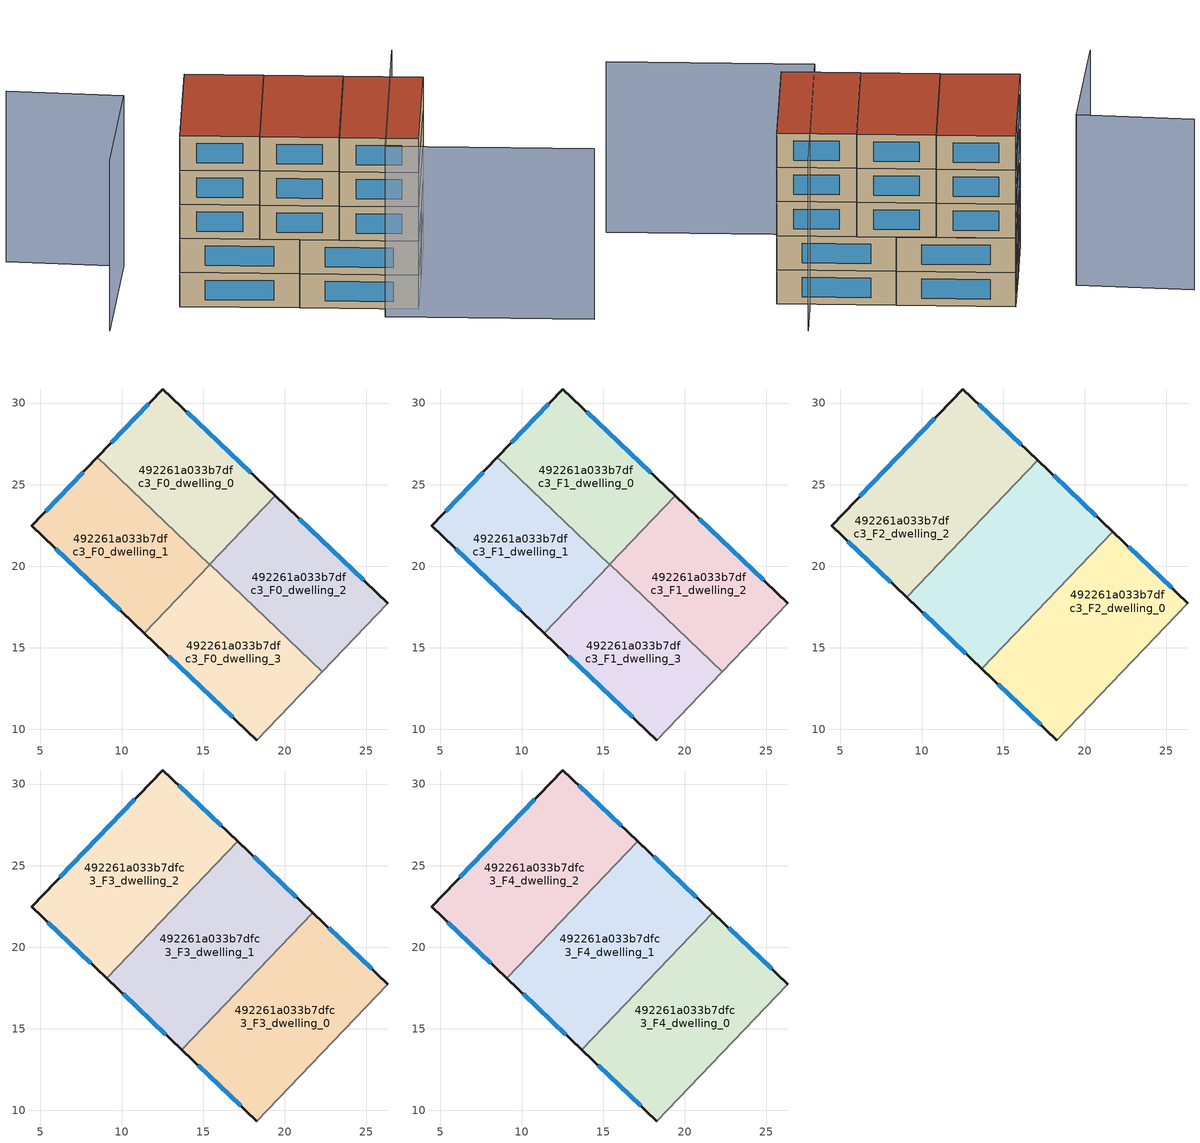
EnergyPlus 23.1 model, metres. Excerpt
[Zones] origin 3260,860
492261a033b7dfc3_F0_dwelling_0
 floor ground (EU_floor_Construction): 19.39,24.31 15.38,20.09 8.48,26.67 12.5,30.86 z0
 wall outside (EU_wall_Construction): 19.39,24.31 12.5,30.86 8.48,26.67 z0:3
 wall to 492261a033b7dfc3_F0_dwelling_1 (EU_wall_Construction): 8.48,26.67 15.38,20.09 z0:3
 wall to 492261a033b7dfc3_F0_dwelling_2 (EU_wall_Construction): 15.39,20.11 19.39,24.31 z0:3
 wall to 492261a033b7dfc3_F0_dwelling_3 (EU_wall_Construction): 15.38,20.09 15.39,20.11 z0:3
 window (EU_Window_Construction): 17.92,25.71 13.98,29.46 / 11.64,29.96 9.34,27.57 z0.64:2.36
492261a033b7dfc3_F0_dwelling_1
 floor ground (EU_floor_Construction): 15.38,20.09 11.38,15.89 4.46,22.48 8.48,26.67 z0
 wall outside (EU_wall_Construction): 8.48,26.67 4.46,22.48 11.38,15.89 z0:3
 wall to 492261a033b7dfc3_F0_dwelling_3 (EU_wall_Construction): 11.38,15.89 15.38,20.09 z0:3
 window (EU_Window_Construction): 5.94,21.07 9.9,17.3 / 7.62,25.77 5.32,23.38 z0.64:2.36
492261a033b7dfc3_F0_dwelling_2
 floor ground (EU_floor_Construction): 26.32,17.72 22.3,13.53 15.39,20.11 19.39,24.31 z0
 wall outside (EU_wall_Construction): 26.32,17.72 19.39,24.31 z0:3
 wall adiabatic (EU_wall_Construction): 22.3,13.53 26.32,17.72 z0:3
 wall to 492261a033b7dfc3_F0_dwelling_3 (EU_wall_Construction): 15.39,20.11 22.3,13.53 z0:3
 window (EU_Window_Construction): 24.84,19.13 20.88,22.9 z0.64:2.36
492261a033b7dfc3_F0_dwelling_3
 floor ground (EU_floor_Construction): 22.3,13.53 18.27,9.34 11.38,15.89 15.39,20.11 z0
 wall outside (EU_wall_Construction): 11.38,15.89 18.27,9.34 z0:3
 wall adiabatic (EU_wall_Construction): 18.27,9.34 22.3,13.53 z0:3
 window (EU_Window_Construction): 12.86,14.49 16.8,10.74 z0.64:2.36
492261a033b7dfc3_F1_dwelling_0
 floor to 492261a033b7dfc3_F0_dwelling_0 (EU_floor_Construction): 19.39,24.31 15.38,20.09 8.48,26.67 12.5,30.86 z3
 wall outside (EU_wall_Construction): 19.39,24.31 12.5,30.86 8.48,26.67 z3:6
 wall to 492261a033b7dfc3_F1_dwelling_1 (EU_wall_Construction): 8.48,26.67 15.38,20.09 z3:6
 wall to 492261a033b7dfc3_F1_dwelling_2 (EU_wall_Construction): 15.39,20.11 19.39,24.31 z3:6
 wall to 492261a033b7dfc3_F1_dwelling_3 (EU_wall_Construction): 15.38,20.09 15.39,20.11 z3:6
 window (EU_Window_Construction): 17.92,25.71 13.98,29.46 / 11.64,29.96 9.34,27.57 z3.64:5.36
492261a033b7dfc3_F1_dwelling_1
 floor to 492261a033b7dfc3_F0_dwelling_1 (EU_floor_Construction): 15.38,20.09 11.38,15.89 4.46,22.48 8.48,26.67 z3
 wall outside (EU_wall_Construction): 8.48,26.67 4.46,22.48 11.38,15.89 z3:6
 wall to 492261a033b7dfc3_F1_dwelling_3 (EU_wall_Construction): 11.38,15.89 15.38,20.09 z3:6
 window (EU_Window_Construction): 5.94,21.07 9.9,17.3 / 7.62,25.77 5.32,23.38 z3.64:5.36
492261a033b7dfc3_F1_dwelling_2
 floor to 492261a033b7dfc3_F0_dwelling_2 (EU_floor_Construction): 26.32,17.72 22.3,13.53 15.39,20.11 19.39,24.31 z3
 wall outside (EU_wall_Construction): 26.32,17.72 19.39,24.31 z3:6
 wall adiabatic (EU_wall_Construction): 22.3,13.53 26.32,17.72 z3:6
 wall to 492261a033b7dfc3_F1_dwelling_3 (EU_wall_Construction): 15.39,20.11 22.3,13.53 z3:6
 window (EU_Window_Construction): 24.84,19.13 20.88,22.9 z3.64:5.36
492261a033b7dfc3_F1_dwelling_3
 floor to 492261a033b7dfc3_F0_dwelling_3 (EU_floor_Construction): 22.3,13.53 18.27,9.34 11.38,15.89 15.39,20.11 z3
 wall outside (EU_wall_Construction): 11.38,15.89 18.27,9.34 z3:6
 wall adiabatic (EU_wall_Construction): 18.27,9.34 22.3,13.53 z3:6
 window (EU_Window_Construction): 12.86,14.49 16.8,10.74 z3.64:5.36
492261a033b7dfc3_F2_dwelling_0
 floor to 492261a033b7dfc3_F1_dwelling_2 (EU_floor_Construction): 26.32,17.72 22.3,13.53 17.7,17.92 21.7,22.12 z6
 floor to 492261a033b7dfc3_F1_dwelling_3 (EU_floor_Construction): 22.3,13.53 18.27,9.34 13.69,13.7 17.7,17.92 z6
 wall outside (EU_wall_Construction): 26.32,17.72 21.7,22.12 / 13.69,13.7 18.27,9.34 z6:9
 wall to 492261a033b7dfc3_F2_dwelling_1 (EU_wall_Construction): 21.7,22.12 13.69,13.7 z6:9
 wall adiabatic (EU_wall_Construction): 18.27,9.34 26.32,17.72 z6:9
 window (EU_Window_Construction): 25.33,18.66 22.69,21.18 / 14.67,12.77 17.29,10.27 z6.64:8.36
492261a033b7dfc3_F2_dwelling_1
 floor to 492261a033b7dfc3_F1_dwelling_1 (EU_floor_Construction): 15.38,20.09 11.38,15.89 9.08,18.08 13.08,22.29 z6
 floor to 492261a033b7dfc3_F1_dwelling_0 (EU_floor_Construction): 19.39,24.31 15.38,20.09 13.08,22.29 17.09,26.5 z6
 floor to 492261a033b7dfc3_F1_dwelling_2 (EU_floor_Construction): 21.7,22.12 17.7,17.92 15.39,20.11 19.39,24.31 z6
 floor to 492261a033b7dfc3_F1_dwelling_3 (EU_floor_Construction): 17.7,17.92 13.69,13.7 11.38,15.89 15.39,20.11 z6
 wall outside (EU_wall_Construction): 21.7,22.12 17.09,26.5 / 9.08,18.08 13.69,13.7 z6:9
 wall to 492261a033b7dfc3_F2_dwelling_2 (EU_wall_Construction): 17.09,26.5 9.08,18.08 z6:9
 window (EU_Window_Construction): 20.71,23.06 18.08,25.56 / 10.07,17.14 12.7,14.64 z6.64:8.36
492261a033b7dfc3_F2_dwelling_2
 floor to 492261a033b7dfc3_F1_dwelling_0 (EU_floor_Construction): 17.09,26.5 13.08,22.29 8.48,26.67 12.5,30.86 z6
 floor to 492261a033b7dfc3_F1_dwelling_1 (EU_floor_Construction): 13.08,22.29 9.08,18.08 4.46,22.48 8.48,26.67 z6
 wall outside (EU_wall_Construction): 17.09,26.5 12.5,30.86 4.46,22.48 9.08,18.08 z6:9
 window (EU_Window_Construction): 10.78,29.07 6.18,24.27 / 16.11,27.43 13.49,29.93 / 5.45,21.54 8.09,19.02 z6.64:8.36
492261a033b7dfc3_F3_dwelling_0
 floor to 492261a033b7dfc3_F2_dwelling_0 (EU_floor_Construction): 26.32,17.72 18.27,9.34 13.69,13.7 21.7,22.12 z9
 wall outside (EU_wall_Construction): 26.32,17.72 21.7,22.12 / 13.69,13.7 18.27,9.34 z9:12
 wall to 492261a033b7dfc3_F3_dwelling_1 (EU_wall_Construction): 21.7,22.12 13.69,13.7 z9:12
 wall adiabatic (EU_wall_Construction): 18.27,9.34 26.32,17.72 z9:12
 window (EU_Window_Construction): 25.33,18.66 22.69,21.18 / 14.67,12.77 17.29,10.27 z9.64:11.36
492261a033b7dfc3_F3_dwelling_1
 floor to 492261a033b7dfc3_F2_dwelling_1 (EU_floor_Construction): 21.7,22.12 13.69,13.7 9.08,18.08 17.09,26.5 z9
 wall outside (EU_wall_Construction): 21.7,22.12 17.09,26.5 / 9.08,18.08 13.69,13.7 z9:12
 wall to 492261a033b7dfc3_F3_dwelling_2 (EU_wall_Construction): 17.09,26.5 9.08,18.08 z9:12
 window (EU_Window_Construction): 20.71,23.06 18.08,25.56 / 10.07,17.14 12.7,14.64 z9.64:11.36
492261a033b7dfc3_F3_dwelling_2
 floor to 492261a033b7dfc3_F2_dwelling_2 (EU_floor_Construction): 17.09,26.5 9.08,18.08 4.46,22.48 12.5,30.86 z9
 wall outside (EU_wall_Construction): 17.09,26.5 12.5,30.86 4.46,22.48 9.08,18.08 z9:12
 window (EU_Window_Construction): 10.78,29.07 6.18,24.27 / 16.11,27.43 13.49,29.93 / 5.45,21.54 8.09,19.02 z9.64:11.36
492261a033b7dfc3_F4_dwelling_0
 floor to 492261a033b7dfc3_F3_dwelling_0 (EU_floor_Construction): 26.32,17.72 18.27,9.34 13.69,13.7 21.7,22.12 z12
 wall outside (EU_wall_Construction): 26.32,17.72 21.7,22.12 / 13.69,13.7 18.27,9.34 z12:15
 wall to 492261a033b7dfc3_F4_dwelling_1 (EU_wall_Construction): 21.7,22.12 13.69,13.7 z12:15
 wall adiabatic (EU_wall_Construction): 18.27,9.34 26.32,17.72 z12:15
 window (EU_Window_Construction): 25.33,18.66 22.69,21.18 / 14.67,12.77 17.29,10.27 z12.64:14.36
 roof outside (EU_roof_Construction): 18.27,9.34 26.32,17.72 21.7,22.12 13.69,13.7 z15
492261a033b7dfc3_F4_dwelling_1
 floor to 492261a033b7dfc3_F3_dwelling_1 (EU_floor_Construction): 21.7,22.12 13.69,13.7 9.08,18.08 17.09,26.5 z12
 wall outside (EU_wall_Construction): 21.7,22.12 17.09,26.5 / 9.08,18.08 13.69,13.7 z12:15
 wall to 492261a033b7dfc3_F4_dwelling_2 (EU_wall_Construction): 17.09,26.5 9.08,18.08 z12:15
 window (EU_Window_Construction): 20.71,23.06 18.08,25.56 / 10.07,17.14 12.7,14.64 z12.64:14.36
 roof outside (EU_roof_Construction): 13.69,13.7 21.7,22.12 17.09,26.5 9.08,18.08 z15
492261a033b7dfc3_F4_dwelling_2
 floor to 492261a033b7dfc3_F3_dwelling_2 (EU_floor_Construction): 17.09,26.5 9.08,18.08 4.46,22.48 12.5,30.86 z12
 wall outside (EU_wall_Construction): 17.09,26.5 12.5,30.86 4.46,22.48 9.08,18.08 z12:15
 window (EU_Window_Construction): 10.78,29.07 6.18,24.27 / 16.11,27.43 13.49,29.93 / 5.45,21.54 8.09,19.02 z12.64:14.36
 roof outside (EU_roof_Construction): 9.08,18.08 17.09,26.5 12.5,30.86 4.46,22.48 z15
shading: 27.39,-1.4 15.35,10.06 / 15.35,10.06 27.83,23.18 / -0.16,38.03 6.24,31.11 / 6.24,31.11 -2.73,22.82 z0:15
[Building]
EU S2 Campaign: North Axis=0; Terrain=City; Solar Distribution=FullExterior
[Site:Location]
Yerevan-Zvartnots.Intl.AP: Latitude=40.15; Longitude=44.383; Time Zone=4; Elevation=854
[SizingPeriod:WeatherFileDays]
AnnualSizingPeriod: Begin Month=1; Begin Day of Month=1; End Month=12; End Day of Month=31; Day of Week for Start Day=Monday; Use Weather File Daylight Saving Period=No; Use Weather File Rain and Snow Indicators=No
[MATERIAL]
EU_InternalMass_Material: Roughness=MediumRough; Thickness=0.1; Conductivity=1; Density=1800; Specific Heat=900; Thermal Absorptance=0.9; Solar Absorptance=0.7; Visible Absorptance=0.7
[MATERIAL:NOMASS] Roughness=MediumRough; Thermal Absorptance=0.9; Solar Absorptance=0.7; Visible Absorptance=0.7
Name | Thermal Resistance
EU_wall_NoMass | 1.05043
EU_roof_NoMass | 1.45357
EU_floor_NoMass | 0.478065
[WINDOWMATERIAL:SIMPLEGLAZINGSYSTEM]
EU_Window_SimpleGlazing: UFactor=2.5566; Solar Heat Gain Coefficient=0.75; Visible Transmittance=0.75
[CONSTRUCTION]
EU_wall_Construction: EU_wall_NoMass
EU_roof_Construction: EU_roof_NoMass
EU_floor_Construction: EU_floor_NoMass
EU_Window_Construction: EU_Window_SimpleGlazing
EU_InternalMass_Construction: EU_InternalMass_Material
[ZONE] Type=1; Multiplier=1; Ceiling Height=autocalculate; Floor Area=autocalculate; Part of Total Floor Area=Yes
Name | Volume
492261a033b7dfc3_F0_dwelling_0; 492261a033b7dfc3_F1_dwelling_0 | 166.186
492261a033b7dfc3_F2_dwelling_0; 492261a033b7dfc3_F3_dwelling_0; 492261a033b7dfc3_F4_dwelling_0 | 221.566
492261a033b7dfc3_F0_dwelling_1; 492261a033b7dfc3_F1_dwelling_1 | 166.196
492261a033b7dfc3_F2_dwelling_1; 492261a033b7dfc3_F3_dwelling_1; 492261a033b7dfc3_F4_dwelling_1 | 221.571
492261a033b7dfc3_F0_dwelling_2; 492261a033b7dfc3_F1_dwelling_2 | 166.193
492261a033b7dfc3_F2_dwelling_2; 492261a033b7dfc3_F3_dwelling_2; 492261a033b7dfc3_F4_dwelling_2 | 221.567
492261a033b7dfc3_F0_dwelling_3; 492261a033b7dfc3_F1_dwelling_3 | 166.203
[INTERNALMASS] Construction=EU_InternalMass_Construction
Name | Zone or ZoneList | Surface Area
492261a033b7dfc3_F0_dwelling_0_EU_InternalMass | 492261a033b7dfc3_F0_dwelling_0 | 55.3953
492261a033b7dfc3_F0_dwelling_1_EU_InternalMass | 492261a033b7dfc3_F0_dwelling_1 | 55.399
492261a033b7dfc3_F0_dwelling_2_EU_InternalMass | 492261a033b7dfc3_F0_dwelling_2 | 55.3976
492261a033b7dfc3_F0_dwelling_3_EU_InternalMass | 492261a033b7dfc3_F0_dwelling_3 | 55.4008
492261a033b7dfc3_F1_dwelling_0_EU_InternalMass | 492261a033b7dfc3_F1_dwelling_0 | 55.3953
492261a033b7dfc3_F1_dwelling_1_EU_InternalMass | 492261a033b7dfc3_F1_dwelling_1 | 55.399
492261a033b7dfc3_F1_dwelling_2_EU_InternalMass | 492261a033b7dfc3_F1_dwelling_2 | 55.3976
492261a033b7dfc3_F1_dwelling_3_EU_InternalMass | 492261a033b7dfc3_F1_dwelling_3 | 55.4008
492261a033b7dfc3_F2_dwelling_0_EU_InternalMass | 492261a033b7dfc3_F2_dwelling_0 | 73.8558
492261a033b7dfc3_F2_dwelling_1_EU_InternalMass | 492261a033b7dfc3_F2_dwelling_1 | 73.8569
492261a033b7dfc3_F2_dwelling_2_EU_InternalMass | 492261a033b7dfc3_F2_dwelling_2 | 73.8558
492261a033b7dfc3_F3_dwelling_0_EU_InternalMass | 492261a033b7dfc3_F3_dwelling_0 | 73.8558
492261a033b7dfc3_F3_dwelling_1_EU_InternalMass | 492261a033b7dfc3_F3_dwelling_1 | 73.8569
492261a033b7dfc3_F3_dwelling_2_EU_InternalMass | 492261a033b7dfc3_F3_dwelling_2 | 73.8558
492261a033b7dfc3_F4_dwelling_0_EU_InternalMass | 492261a033b7dfc3_F4_dwelling_0 | 73.8558
492261a033b7dfc3_F4_dwelling_1_EU_InternalMass | 492261a033b7dfc3_F4_dwelling_1 | 73.8569
492261a033b7dfc3_F4_dwelling_2_EU_InternalMass | 492261a033b7dfc3_F4_dwelling_2 | 73.8558
[OTHEREQUIPMENT] Fuel Type=Electricity; Design Level Calculation Method=Watts/Area; Power per Zone Floor Area=1; Fraction Latent=0; Fraction Radiant=0; Fraction Lost=0; Carbon Dioxide Generation Rate=0; EndUse Subcategory=EU_Step8_InternalGains
Name | Zone or ZoneList or Space or SpaceList | Schedule
EU_Step8_InternalGain_492261a033b7dfc3_F0_dwelling_0_f000 | 492261a033b7dfc3_F0_dwelling_0 | EU_Step8_GainSchedule_492261a033b7dfc3_F0_dwelling_0_f000
EU_Step8_InternalGain_492261a033b7dfc3_F0_dwelling_1_f000 | 492261a033b7dfc3_F0_dwelling_1 | EU_Step8_GainSchedule_492261a033b7dfc3_F0_dwelling_1_f000
EU_Step8_InternalGain_492261a033b7dfc3_F0_dwelling_2_f000 | 492261a033b7dfc3_F0_dwelling_2 | EU_Step8_GainSchedule_492261a033b7dfc3_F0_dwelling_2_f000
EU_Step8_InternalGain_492261a033b7dfc3_F0_dwelling_3_f000 | 492261a033b7dfc3_F0_dwelling_3 | EU_Step8_GainSchedule_492261a033b7dfc3_F0_dwelling_3_f000
EU_Step8_InternalGain_492261a033b7dfc3_F1_dwelling_0_f000 | 492261a033b7dfc3_F1_dwelling_0 | EU_Step8_GainSchedule_492261a033b7dfc3_F1_dwelling_0_f000
EU_Step8_InternalGain_492261a033b7dfc3_F1_dwelling_1_f000 | 492261a033b7dfc3_F1_dwelling_1 | EU_Step8_GainSchedule_492261a033b7dfc3_F1_dwelling_1_f000
EU_Step8_InternalGain_492261a033b7dfc3_F1_dwelling_2_f000 | 492261a033b7dfc3_F1_dwelling_2 | EU_Step8_GainSchedule_492261a033b7dfc3_F1_dwelling_2_f000
EU_Step8_InternalGain_492261a033b7dfc3_F1_dwelling_3_f000 | 492261a033b7dfc3_F1_dwelling_3 | EU_Step8_GainSchedule_492261a033b7dfc3_F1_dwelling_3_f000
EU_Step8_InternalGain_492261a033b7dfc3_F2_dwelling_0_f000 | 492261a033b7dfc3_F2_dwelling_0 | EU_Step8_GainSchedule_492261a033b7dfc3_F2_dwelling_0_f000
EU_Step8_InternalGain_492261a033b7dfc3_F2_dwelling_1_f000 | 492261a033b7dfc3_F2_dwelling_1 | EU_Step8_GainSchedule_492261a033b7dfc3_F2_dwelling_1_f000
EU_Step8_InternalGain_492261a033b7dfc3_F2_dwelling_2_f000 | 492261a033b7dfc3_F2_dwelling_2 | EU_Step8_GainSchedule_492261a033b7dfc3_F2_dwelling_2_f000
EU_Step8_InternalGain_492261a033b7dfc3_F3_dwelling_0_f000 | 492261a033b7dfc3_F3_dwelling_0 | EU_Step8_GainSchedule_492261a033b7dfc3_F3_dwelling_0_f000
EU_Step8_InternalGain_492261a033b7dfc3_F3_dwelling_1_f000 | 492261a033b7dfc3_F3_dwelling_1 | EU_Step8_GainSchedule_492261a033b7dfc3_F3_dwelling_1_f000
EU_Step8_InternalGain_492261a033b7dfc3_F3_dwelling_2_f000 | 492261a033b7dfc3_F3_dwelling_2 | EU_Step8_GainSchedule_492261a033b7dfc3_F3_dwelling_2_f000
EU_Step8_InternalGain_492261a033b7dfc3_F4_dwelling_0_f000 | 492261a033b7dfc3_F4_dwelling_0 | EU_Step8_GainSchedule_492261a033b7dfc3_F4_dwelling_0_f000
EU_Step8_InternalGain_492261a033b7dfc3_F4_dwelling_1_f000 | 492261a033b7dfc3_F4_dwelling_1 | EU_Step8_GainSchedule_492261a033b7dfc3_F4_dwelling_1_f000
EU_Step8_InternalGain_492261a033b7dfc3_F4_dwelling_2_f000 | 492261a033b7dfc3_F4_dwelling_2 | EU_Step8_GainSchedule_492261a033b7dfc3_F4_dwelling_2_f000
[ZONEVENTILATION:DESIGNFLOWRATE] Schedule=EU_AlwaysOn; Design Flow Rate Calculation Method=AirChanges/Hour; Air Changes per Hour=0.557805; Ventilation Type=Natural; Fan Pressure Rise=0; Fan Total Efficiency=1; Constant Term Coefficient=1; Temperature Term Coefficient=0; Velocity Term Coefficient=0; Velocity Squared Term Coefficient=0; Minimum Indoor Temperature=-100; Maximum Indoor Temperature=100; Delta Temperature=-100; Minimum Outdoor Temperature=-100; Maximum Outdoor Temperature=100; Maximum Wind Speed=40
Name | Zone or ZoneList or Space or SpaceList
EU_ConstantAir_492261a033b7dfc3_F0_dwelling_0 | 492261a033b7dfc3_F0_dwelling_0
EU_ConstantAir_492261a033b7dfc3_F0_dwelling_1 | 492261a033b7dfc3_F0_dwelling_1
EU_ConstantAir_492261a033b7dfc3_F0_dwelling_2 | 492261a033b7dfc3_F0_dwelling_2
EU_ConstantAir_492261a033b7dfc3_F0_dwelling_3 | 492261a033b7dfc3_F0_dwelling_3
EU_ConstantAir_492261a033b7dfc3_F1_dwelling_0 | 492261a033b7dfc3_F1_dwelling_0
EU_ConstantAir_492261a033b7dfc3_F1_dwelling_1 | 492261a033b7dfc3_F1_dwelling_1
EU_ConstantAir_492261a033b7dfc3_F1_dwelling_2 | 492261a033b7dfc3_F1_dwelling_2
EU_ConstantAir_492261a033b7dfc3_F1_dwelling_3 | 492261a033b7dfc3_F1_dwelling_3
EU_ConstantAir_492261a033b7dfc3_F2_dwelling_0 | 492261a033b7dfc3_F2_dwelling_0
EU_ConstantAir_492261a033b7dfc3_F2_dwelling_1 | 492261a033b7dfc3_F2_dwelling_1
EU_ConstantAir_492261a033b7dfc3_F2_dwelling_2 | 492261a033b7dfc3_F2_dwelling_2
EU_ConstantAir_492261a033b7dfc3_F3_dwelling_0 | 492261a033b7dfc3_F3_dwelling_0
EU_ConstantAir_492261a033b7dfc3_F3_dwelling_1 | 492261a033b7dfc3_F3_dwelling_1
EU_ConstantAir_492261a033b7dfc3_F3_dwelling_2 | 492261a033b7dfc3_F3_dwelling_2
EU_ConstantAir_492261a033b7dfc3_F4_dwelling_0 | 492261a033b7dfc3_F4_dwelling_0
EU_ConstantAir_492261a033b7dfc3_F4_dwelling_1 | 492261a033b7dfc3_F4_dwelling_1
EU_ConstantAir_492261a033b7dfc3_F4_dwelling_2 | 492261a033b7dfc3_F4_dwelling_2
[HVACTEMPLATE:THERMOSTAT] Constant Heating Setpoint=20; Constant Cooling Setpoint=50
EU_HeatOnly_492261a033b7dfc3_F0_dwelling_0; EU_HeatOnly_492261a033b7dfc3_F0_dwelling_1; EU_HeatOnly_492261a033b7dfc3_F0_dwelling_2; EU_HeatOnly_492261a033b7dfc3_F0_dwelling_3; EU_HeatOnly_492261a033b7dfc3_F1_dwelling_0; EU_HeatOnly_492261a033b7dfc3_F1_dwelling_1; EU_HeatOnly_492261a033b7dfc3_F1_dwelling_2; EU_HeatOnly_492261a033b7dfc3_F1_dwelling_3; EU_HeatOnly_492261a033b7dfc3_F2_dwelling_0; EU_HeatOnly_492261a033b7dfc3_F2_dwelling_1; EU_HeatOnly_492261a033b7dfc3_F2_dwelling_2; EU_HeatOnly_492261a033b7dfc3_F3_dwelling_0; EU_HeatOnly_492261a033b7dfc3_F3_dwelling_1; EU_HeatOnly_492261a033b7dfc3_F3_dwelling_2; EU_HeatOnly_492261a033b7dfc3_F4_dwelling_0; EU_HeatOnly_492261a033b7dfc3_F4_dwelling_1; EU_HeatOnly_492261a033b7dfc3_F4_dwelling_2
[HVACTEMPLATE:ZONE:IDEALLOADSAIRSYSTEM] System Availability Schedule=EU_AlwaysOn; Maximum Heating Supply Air Temperature=50; Minimum Cooling Supply Air Temperature=13; Maximum Heating Supply Air Humidity Ratio=0.0156; Minimum Cooling Supply Air Humidity Ratio=0.0077; Heating Limit=NoLimit; Cooling Limit=NoLimit; Heating Availability Schedule=EU_AlwaysOn; Cooling Availability Schedule=EU_CoolingOff; Dehumidification Control Type=ConstantSensibleHeatRatio; Cooling Sensible Heat Ratio=0.7; Dehumidification Setpoint=60; Humidification Control Type=None; Humidification Setpoint=30; Outdoor Air Method=None; Outdoor Air Flow Rate per Person=0.00944; Outdoor Air Flow Rate per Zone Floor Area=0; Outdoor Air Flow Rate per Zone=0; Demand Controlled Ventilation Type=None; Outdoor Air Economizer Type=NoEconomizer; Heat Recovery Type=None; Sensible Heat Recovery Effectiveness=0.7; Latent Heat Recovery Effectiveness=0.65
Name | Template Thermostat
492261a033b7dfc3_F0_dwelling_0 | EU_HeatOnly_492261a033b7dfc3_F0_dwelling_0
492261a033b7dfc3_F0_dwelling_1 | EU_HeatOnly_492261a033b7dfc3_F0_dwelling_1
492261a033b7dfc3_F0_dwelling_2 | EU_HeatOnly_492261a033b7dfc3_F0_dwelling_2
492261a033b7dfc3_F0_dwelling_3 | EU_HeatOnly_492261a033b7dfc3_F0_dwelling_3
492261a033b7dfc3_F1_dwelling_0 | EU_HeatOnly_492261a033b7dfc3_F1_dwelling_0
492261a033b7dfc3_F1_dwelling_1 | EU_HeatOnly_492261a033b7dfc3_F1_dwelling_1
492261a033b7dfc3_F1_dwelling_2 | EU_HeatOnly_492261a033b7dfc3_F1_dwelling_2
492261a033b7dfc3_F1_dwelling_3 | EU_HeatOnly_492261a033b7dfc3_F1_dwelling_3
492261a033b7dfc3_F2_dwelling_0 | EU_HeatOnly_492261a033b7dfc3_F2_dwelling_0
492261a033b7dfc3_F2_dwelling_1 | EU_HeatOnly_492261a033b7dfc3_F2_dwelling_1
492261a033b7dfc3_F2_dwelling_2 | EU_HeatOnly_492261a033b7dfc3_F2_dwelling_2
492261a033b7dfc3_F3_dwelling_0 | EU_HeatOnly_492261a033b7dfc3_F3_dwelling_0
492261a033b7dfc3_F3_dwelling_1 | EU_HeatOnly_492261a033b7dfc3_F3_dwelling_1
492261a033b7dfc3_F3_dwelling_2 | EU_HeatOnly_492261a033b7dfc3_F3_dwelling_2
492261a033b7dfc3_F4_dwelling_0 | EU_HeatOnly_492261a033b7dfc3_F4_dwelling_0
492261a033b7dfc3_F4_dwelling_1 | EU_HeatOnly_492261a033b7dfc3_F4_dwelling_1
492261a033b7dfc3_F4_dwelling_2 | EU_HeatOnly_492261a033b7dfc3_F4_dwelling_2
[SIZING:ZONE] Zone Cooling Design Supply Air Temperature Input Method=SupplyAirTemperature; Zone Cooling Design Supply Air Temperature=13; Zone Heating Design Supply Air Temperature Input Method=SupplyAirTemperature; Zone Heating Design Supply Air Temperature=50; Zone Cooling Design Supply Air Humidity Ratio=0.008; Zone Heating Design Supply Air Humidity Ratio=0.008; Cooling Design Air Flow Method=DesignDay; Cooling Design Air Flow Rate=0; Cooling Minimum Air Flow per Zone Floor Area=0.000762; Cooling Minimum Air Flow=0; Cooling Minimum Air Flow Fraction=0.2; Heating Design Air Flow Method=DesignDay; Heating Design Air Flow Rate=0; Heating Maximum Air Flow per Zone Floor Area=0.002032; Heating Maximum Air Flow=0.141576; Heating Maximum Air Flow Fraction=0.3; Account for Dedicated Outdoor Air System=No; Dedicated Outdoor Air System Control Strategy=NeutralSupplyAir; Dedicated Outdoor Air Low Setpoint Temperature for Design=autosize; Dedicated Outdoor Air High Setpoint Temperature for Design=autosize; Zone Load Sizing Method=Sensible Load Only No Latent Load; Zone Latent Cooling Design Supply Air Humidity Ratio Input Method=HumidityRatioDifference; Zone Cooling Design Supply Air Humidity Ratio Difference=0.005; Zone Latent Heating Design Supply Air Humidity Ratio Input Method=HumidityRatioDifference; Zone Humidification Design Supply Air Humidity Ratio Difference=0.005
492261a033b7dfc3_F0_dwelling_0; 492261a033b7dfc3_F0_dwelling_1; 492261a033b7dfc3_F0_dwelling_2; 492261a033b7dfc3_F0_dwelling_3; 492261a033b7dfc3_F1_dwelling_0; 492261a033b7dfc3_F1_dwelling_1; 492261a033b7dfc3_F1_dwelling_2; 492261a033b7dfc3_F1_dwelling_3; 492261a033b7dfc3_F2_dwelling_0; 492261a033b7dfc3_F2_dwelling_1; 492261a033b7dfc3_F2_dwelling_2; 492261a033b7dfc3_F3_dwelling_0; 492261a033b7dfc3_F3_dwelling_1; 492261a033b7dfc3_F3_dwelling_2; 492261a033b7dfc3_F4_dwelling_0; 492261a033b7dfc3_F4_dwelling_1; 492261a033b7dfc3_F4_dwelling_2
[SCHEDULE:CONSTANT]
Name | Hourly Value
EU_AlwaysOn | 1
EU_CoolingOff | 0
[SCHEDULE:FILE] Column Number=1; Rows to Skip at Top=0; Number of Hours of Data=8760; Column Separator=Comma; Interpolate to Timestep=No; Minutes per Item=60; Adjust Schedule for Daylight Savings=Yes
Name | File
EU_Step8_GainSchedule_492261a033b7dfc3_F0_dwelling_0_f000 | ../../schedules/492261a033b7dfc3/492261a033b7dfc3_F0_dwelling_0_f000_gain.csv
EU_Step8_GainSchedule_492261a033b7dfc3_F0_dwelling_1_f000 | ../../schedules/492261a033b7dfc3/492261a033b7dfc3_F0_dwelling_1_f000_gain.csv
EU_Step8_GainSchedule_492261a033b7dfc3_F0_dwelling_2_f000 | ../../schedules/492261a033b7dfc3/492261a033b7dfc3_F0_dwelling_2_f000_gain.csv
EU_Step8_GainSchedule_492261a033b7dfc3_F0_dwelling_3_f000 | ../../schedules/492261a033b7dfc3/492261a033b7dfc3_F0_dwelling_3_f000_gain.csv
EU_Step8_GainSchedule_492261a033b7dfc3_F1_dwelling_0_f000 | ../../schedules/492261a033b7dfc3/492261a033b7dfc3_F1_dwelling_0_f000_gain.csv
EU_Step8_GainSchedule_492261a033b7dfc3_F1_dwelling_1_f000 | ../../schedules/492261a033b7dfc3/492261a033b7dfc3_F1_dwelling_1_f000_gain.csv
EU_Step8_GainSchedule_492261a033b7dfc3_F1_dwelling_2_f000 | ../../schedules/492261a033b7dfc3/492261a033b7dfc3_F1_dwelling_2_f000_gain.csv
EU_Step8_GainSchedule_492261a033b7dfc3_F1_dwelling_3_f000 | ../../schedules/492261a033b7dfc3/492261a033b7dfc3_F1_dwelling_3_f000_gain.csv
EU_Step8_GainSchedule_492261a033b7dfc3_F2_dwelling_0_f000 | ../../schedules/492261a033b7dfc3/492261a033b7dfc3_F2_dwelling_0_f000_gain.csv
EU_Step8_GainSchedule_492261a033b7dfc3_F2_dwelling_1_f000 | ../../schedules/492261a033b7dfc3/492261a033b7dfc3_F2_dwelling_1_f000_gain.csv
EU_Step8_GainSchedule_492261a033b7dfc3_F2_dwelling_2_f000 | ../../schedules/492261a033b7dfc3/492261a033b7dfc3_F2_dwelling_2_f000_gain.csv
EU_Step8_GainSchedule_492261a033b7dfc3_F3_dwelling_0_f000 | ../../schedules/492261a033b7dfc3/492261a033b7dfc3_F3_dwelling_0_f000_gain.csv
EU_Step8_GainSchedule_492261a033b7dfc3_F3_dwelling_1_f000 | ../../schedules/492261a033b7dfc3/492261a033b7dfc3_F3_dwelling_1_f000_gain.csv
EU_Step8_GainSchedule_492261a033b7dfc3_F3_dwelling_2_f000 | ../../schedules/492261a033b7dfc3/492261a033b7dfc3_F3_dwelling_2_f000_gain.csv
EU_Step8_GainSchedule_492261a033b7dfc3_F4_dwelling_0_f000 | ../../schedules/492261a033b7dfc3/492261a033b7dfc3_F4_dwelling_0_f000_gain.csv
EU_Step8_GainSchedule_492261a033b7dfc3_F4_dwelling_1_f000 | ../../schedules/492261a033b7dfc3/492261a033b7dfc3_F4_dwelling_1_f000_gain.csv
EU_Step8_GainSchedule_492261a033b7dfc3_F4_dwelling_2_f000 | ../../schedules/492261a033b7dfc3/492261a033b7dfc3_F4_dwelling_2_f000_gain.csv
